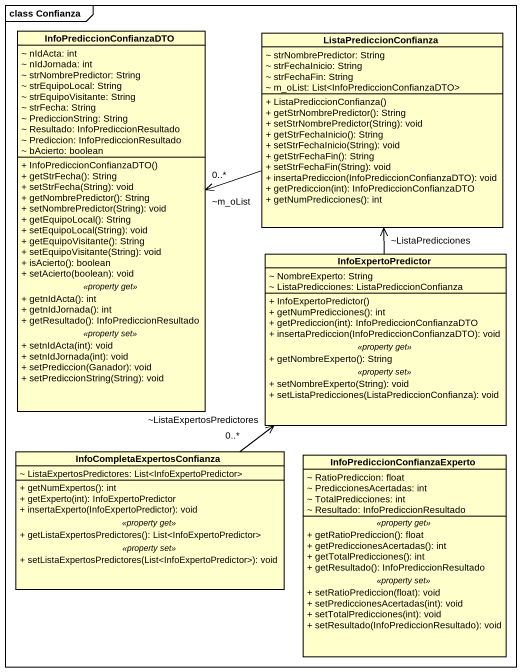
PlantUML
@startuml
mainframe class Confianza
hide circle
hide empty members
skinparam classAttributeIconSize 0
class InfoPrediccionConfianzaDTO {
  ~ nIdActa: int
  ~ nIdJornada: int
  ~ strNombrePredictor: String
  ~ strEquipoLocal: String
  ~ strEquipoVisitante: String
  ~ strFecha: String
  ~ PrediccionString: String
  ~ Resultado: InfoPrediccionResultado
  ~ Prediccion: InfoPrediccionResultado
  ~ bAcierto: boolean
  --
  + InfoPrediccionConfianzaDTO()
  + getStrFecha(): String
  + setStrFecha(String): void
  + getNombrePredictor(): String
  + setNombrePredictor(String): void
  + getEquipoLocal(): String
  + setEquipoLocal(String): void
  + getEquipoVisitante(): String
  + setEquipoVisitante(String): void
  + isAcierto(): boolean
  + setAcierto(boolean): void
  .. <<property get>> ..
  + getnIdActa(): int
  + getnIdJornada(): int
  + getResultado(): InfoPrediccionResultado
  .. <<property set>> ..
  + setnIdActa(int): void
  + setnIdJornada(int): void
  + setPrediccion(Ganador): void
  + setPrediccionString(String): void
}
class ListaPrediccionConfianza {
  ~ strNombrePredictor: String
  ~ strFechaInicio: String
  ~ strFechaFin: String
  ~ m_oList: List<InfoPrediccionConfianzaDTO>
  + ListaPrediccionConfianza()
  + getStrNombrePredictor(): String
  + setStrNombrePredictor(String): void
  + getStrFechaInicio(): String
  + setStrFechaInicio(String): void
  + getStrFechaFin(): String
  + setStrFechaFin(String): void
  + insertaPrediccion(InfoPrediccionConfianzaDTO): void
  + getPrediccion(int): InfoPrediccionConfianzaDTO
  + getNumPredicciones(): int
}
class InfoExpertoPredictor {
  ~ NombreExperto: String
  ~ ListaPredicciones: ListaPrediccionConfianza
  --
  + InfoExpertoPredictor()
  + getNumPredicciones(): int
  + getPrediccion(int): InfoPrediccionConfianzaDTO
  + insertaPrediccion(InfoPrediccionConfianzaDTO): void
  .. <<property get>> ..
  + getNombreExperto(): String
  .. <<property set>> ..
  + setNombreExperto(String): void
  + setListaPredicciones(ListaPrediccionConfianza): void
}
class "InfoCompletaExpertosConfianza" as InfoCompletaExpertosConfianz {
  ~ ListaExpertosPredictores: List<InfoExpertoPredictor>
  --
  + getNumExpertos(): int
  + getExperto(int): InfoExpertoPredictor
  + insertaExperto(InfoExpertoPredictor): void
  .. <<property get>> ..
  + getListaExpertosPredictores(): List<InfoExpertoPredictor>
  .. <<property set>> ..
  + setListaExpertosPredictores(List<InfoExpertoPredictor>): void
}
class "InfoPrediccionConfianzaExperto" as InfoPrediccionConfianzaExper {
  ~ RatioPrediccion: float
  ~ PrediccionesAcertadas: int
  ~ TotalPredicciones: int
  ~ Resultado: InfoPrediccionResultado
  .. <<property get>> ..
  + getRatioPrediccion(): float
  + getPrediccionesAcertadas(): int
  + getTotalPredicciones(): int
  + getResultado(): InfoPrediccionResultado
  .. <<property set>> ..
  + setRatioPrediccion(float): void
  + setPrediccionesAcertadas(int): void
  + setTotalPredicciones(int): void
  + setResultado(InfoPrediccionResultado): void
}
ListaPrediccionConfianza -left-> "~m_oList\n0..*" InfoPrediccionConfianzaDTO
InfoExpertoPredictor -up-> "~ListaPredicciones" ListaPrediccionConfianza
InfoCompletaExpertosConfianz -up-> "~ListaExpertosPredictores\n0..*" InfoExpertoPredictor
@enduml
